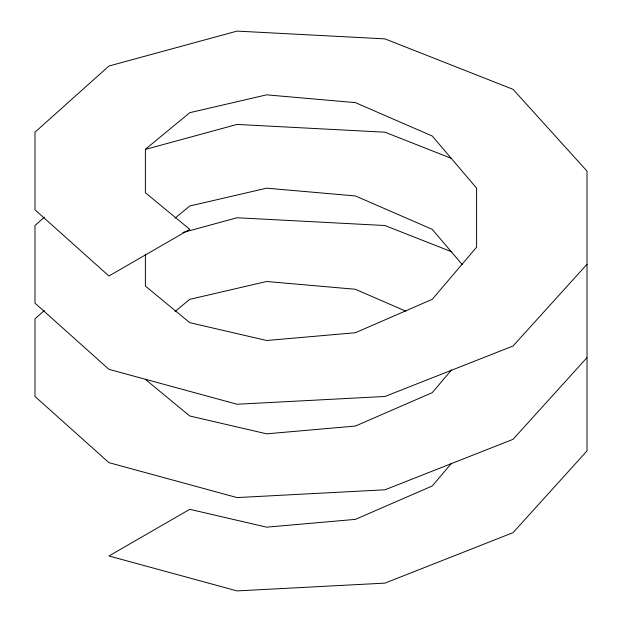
<?xml version="1.0" encoding="UTF-8"?>
<svg xmlns="http://www.w3.org/2000/svg" width="622" height="622" viewBox="0 0 622 622"><rect width="100%" height="100%" fill="white"/><g stroke="black" fill="none" stroke-linecap="round" stroke-linejoin="round"><path stroke-width="0.93" d="M451.611 369.888L432.236 392.661L355.372 426.054L266.628 433.829L189.764 415.994L145.392 379.397M451.611 463.211L432.236 485.984L355.372 519.378L266.628 527.161L189.764 509.317L108.943 555.975L237.044 590.9L384.956 583.125L513.057 532.65L587.012 450.911L587.012 357.736M44.325 217.171L34.987 225.529L34.987 303.147L108.943 369.328L237.044 404.246L384.956 396.471L513.057 345.995L587.012 264.264L587.012 171.089L513.057 89.35L384.956 38.875L237.044 31.1L108.943 66.025L34.987 132.198L34.987 209.824L108.943 276.005L189.764 229.339L145.392 192.742L145.392 149.28L189.764 112.683L266.628 94.839L355.372 102.622L432.236 136.016L476.607 188.163L476.607 247.183L432.236 299.33L355.372 332.731L266.628 340.506L189.764 322.662L145.392 286.066L145.392 254.196M44.325 310.502L34.987 318.853L34.987 396.471L108.943 462.651L237.044 497.577L384.956 489.794L513.057 439.319L587.012 357.588L587.012 264.412M174.976 218.205L189.764 206.006L266.628 188.171L355.372 195.946L432.236 229.339L462.232 264.599M174.976 311.536L189.764 299.337L266.628 281.494L355.372 289.269L405.731 311.148M145.408 149.404L237.044 124.423L384.956 132.206L451.712 158.509M182.814 232.535L237.044 217.754L384.956 225.529L451.712 251.832"/></g></svg>
